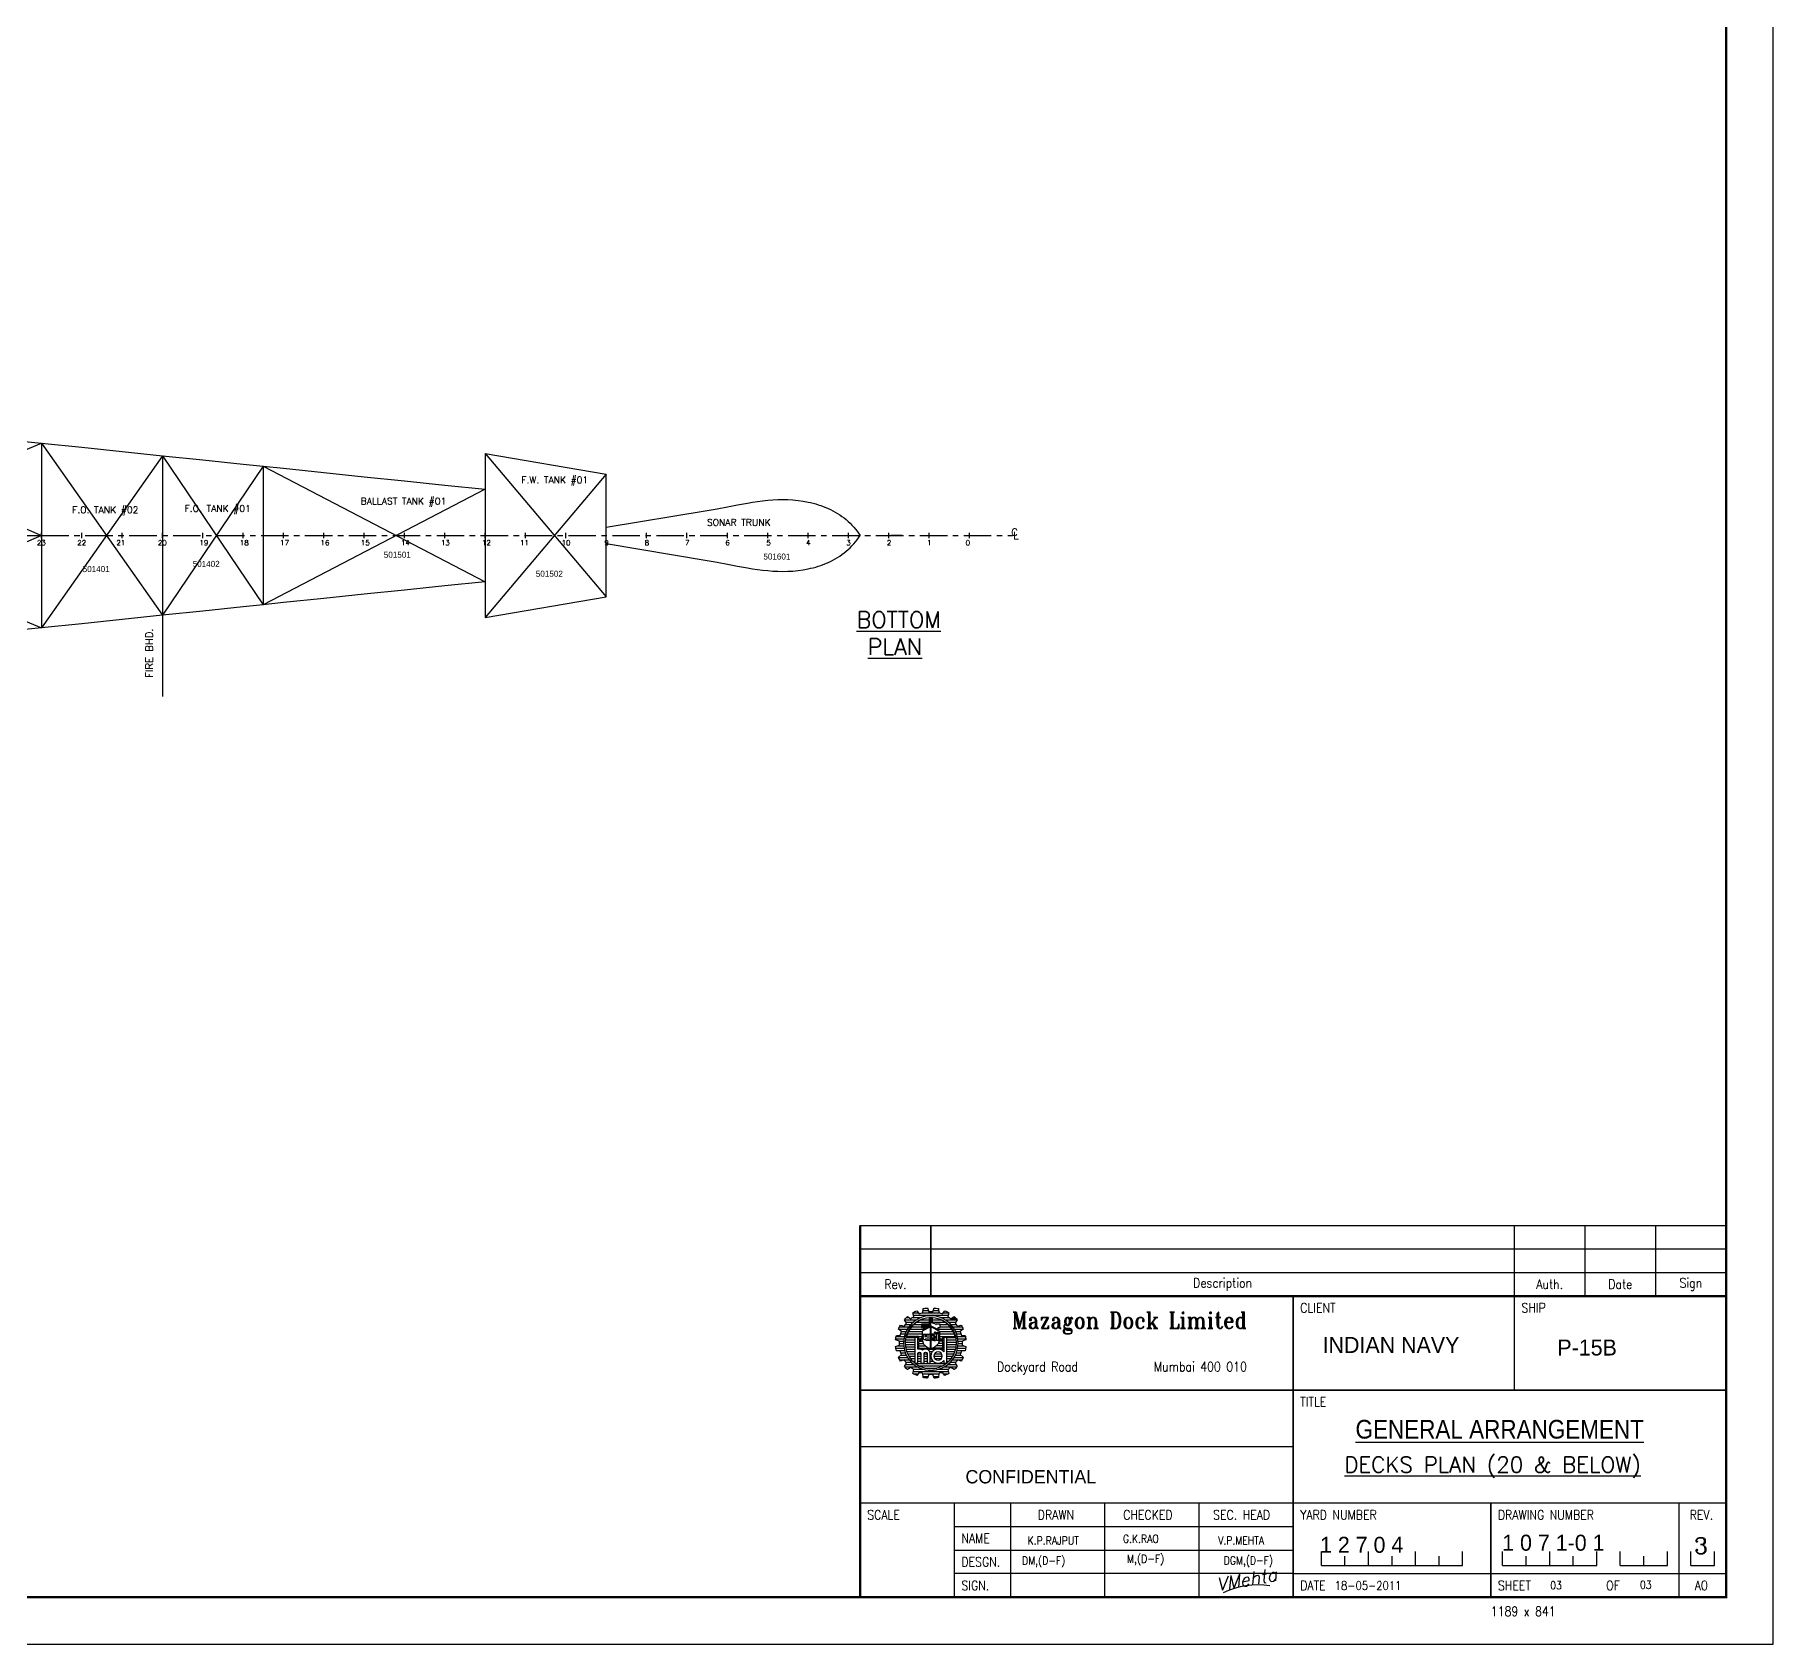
# Model space of a CAD drawing. Header units: inches. Extents: x -439515 to 171412, y -8673 to 415183.
# Drawn here: x 116003 to 171412, y -8673 to 42631 of the extents above; entities that cross this region are included whole.
import ezdxf
from ezdxf.enums import TextEntityAlignment as Align

# ---------------------------------------------------------------- set-up
doc = ezdxf.new("R2010")
doc.units = ezdxf.units.IN
doc.header["$LTSCALE"] = 700
doc.header["$MEASUREMENT"] = 0
doc.linetypes.add('CENTER', pattern=[2, 1.25, -0.25, 0.25, -0.25])
doc.linetypes.add('DOTDASH1', pattern=[1600, 1000, -250, 100, -250])
for name, color, linetype in [('01', 7, 'Continuous'), ('1', 2, 'Continuous'), ('COMPT.NOS', 4, 'Continuous'), ('COMPTNAME', 7, 'Continuous'), ('HOLD', 7, 'Continuous'), ('INDEX', 7, 'Continuous'), ('TANK MARKS', 7, 'Continuous')]:
    doc.layers.add(name, color=color, linetype=linetype)
doc.styles.add('ROMANS', font='romans')
doc.styles.add('ROMANT', font='romant', dxfattribs={"width": 0.85, "height": 45})
doc.styles.add('SCRIPT', font='scriptc.shx', dxfattribs={"width": 0.8, "height": 150})
doc.styles.add('style1', font='romans.shx', dxfattribs={"height": 250})
doc.styles.add('style2', font='romanc.shx')

# ---------------------------------------------------------------- blocks, each defined once
blk = doc.blocks.new('TITLE')
for p, q in [((-184, 79), (0, 79)), ((-184, 74), (0, 74)), ((-184, 69), (0, 69)), ((-184, 32), (-92, 32)), ((-152, 0), (-152, 20)), ((-132, 0), (-132, 20)), ((-112, 0), (-112, 20)), ((-164, 15), (-92, 15)), ((-164, 10), (-92, 10)), ((-86, 6.7), (-86, 9.7)), ((-81, 6.7), (-81, 8.7)), ((-76, 6.7), (-76, 9.7)), ((-71, 6.7), (-71, 8.7)), ((-66, 6.7), (-66, 9.7)), ((-61, 6.7), (-61, 8.7)), ((-56, 6.7), (-56, 9.7)), ((-47.5, 6.7), (-47.5, 9.7)), ((-42.5, 6.7), (-42.5, 8.7)), ((-37.5, 6.7), (-37.5, 9.7)), ((-32.5, 6.7), (-32.5, 8.7)), ((-27.5, 6.7), (-27.5, 9.7)), ((-22.5, 6.7), (-22.5, 9.7)), ((-17.5, 6.7), (-17.5, 8.7)), ((-12.5, 6.7), (-12.5, 9.7)), ((-12.5, 6.7), (-12.5, 9.7)), ((-7.5, 6.7), (-7.5, 9.7)), ((-2.5, 6.7), (-2.5, 9.7)), ((-92, 5), (-164, 5)), ((-86, 6.7), (-56, 6.7)), ((-47.5, 6.7), (-27.5, 6.7)), ((-22.5, 6.7), (-12.5, 6.7)), ((-7.5, 6.7), (-2.5, 6.7))]:
    blk.add_line(p, q)
at = {"color": 5}
for p, q in [((-174.18, 59.43), (-173.68, 59.43)), ((-172.9, 59.43), (-171.07, 59.43)), ((-172.8, 60.43), (-171.62, 60.43)), ((-172.67, 59.93), (-165.33, 59.93)), ((-170.83, 60.43), (-167.17, 60.43)), ((-170.65, 60.93), (-169.51, 60.93)), ((-170.04, 61.43), (-169.71, 61.43)), ((-169.25, 60.68), (-168.75, 60.68)), ((-168.49, 60.93), (-167.35, 60.93)), ((-168.3, 61.43), (-167.97, 61.43)), ((-166.93, 59.43), (-165.1, 59.43)), ((-166.38, 60.43), (-165.2, 60.43)), ((-164.72, 59.18), (-163.58, 59.18)), ((-164.33, 59.43), (-163.83, 59.43)), ((-176.36, 55.43), (-174.63, 55.43)), ((-175.8, 56.93), (-174.02, 56.93)), ((-175.67, 57.43), (-173.69, 57.43)), ((-175.4, 55.93), (-174.48, 55.93)), ((-175.23, 56.43), (-174.28, 56.43)), ((-174.59, 58.93), (-172.08, 58.93)), ((-174.41, 57.93), (-173.28, 57.93)), ((-174.27, 58.43), (-172.76, 58.43)), ((-165.92, 58.93), (-163.41, 58.93)), ((-165.24, 58.43), (-163.73, 58.43)), ((-164.72, 57.93), (-163.59, 57.93)), ((-164.31, 57.43), (-162.33, 57.43)), ((-163.98, 56.93), (-162.2, 56.93)), ((-163.72, 56.43), (-162.77, 56.43)), ((-163.52, 55.93), (-162.6, 55.93)), ((-163.37, 55.43), (-161.64, 55.43)), ((-176.44, 54.93), (-174.74, 54.93)), ((-176.42, 52.93), (-174.71, 52.93)), ((-176.33, 52.43), (-174.59, 52.43)), ((-176.09, 53.43), (-174.78, 53.43)), ((-175.72, 54.43), (-174.79, 54.43)), ((-175.68, 53.93), (-174.81, 53.93)), ((-175.35, 51.93), (-174.43, 51.93)), ((-166.26, 52.19), (-166.23, 52.19)), ((-163.57, 51.93), (-162.65, 51.93)), ((-163.41, 52.43), (-161.67, 52.43)), ((-163.29, 52.93), (-161.58, 52.93)), ((-163.26, 54.93), (-161.56, 54.93)), ((-163.22, 53.43), (-161.91, 53.43)), ((-163.21, 54.43), (-162.28, 54.43)), ((-163.19, 53.93), (-162.32, 53.93)), ((-175.84, 50.93), (-173.93, 50.93)), ((-175.6, 50.43), (-173.58, 50.43)), ((-175.37, 51.43), (-174.21, 51.43)), ((-174.53, 48.93), (-171.84, 48.93)), ((-174.36, 49.43), (-172.59, 49.43)), ((-174.3, 49.93), (-173.15, 49.93)), ((-174.02, 48.43), (-173.9, 48.43)), ((-172.69, 48.43), (-170.65, 48.43)), ((-167.35, 48.43), (-165.31, 48.43)), ((-166.33, 50.19), (-166.23, 50.19)), ((-166.17, 48.93), (-163.48, 48.93)), ((-165.42, 49.43), (-163.64, 49.43)), ((-164.86, 49.93), (-163.7, 49.93)), ((-164.42, 50.43), (-162.41, 50.43)), ((-164.1, 48.43), (-163.98, 48.43)), ((-164.07, 50.93), (-162.16, 50.93)), ((-163.79, 51.43), (-162.63, 51.43)), ((-172.7, 47.93), (-165.3, 47.93)), ((-172.62, 47.43), (-171.74, 47.43)), ((-170.67, 47.43), (-167.33, 47.43)), ((-170.64, 46.93), (-169.57, 46.93)), ((-168.44, 46.93), (-167.36, 46.93)), ((-166.26, 47.43), (-165.39, 47.43))]:
    blk.add_line(p, q, dxfattribs=at)
at = {"color": 4}
for p, q in [((-169.38, 59.18), (-168.62, 59.18)), ((-170.98, 57.93), (-169, 57.93)), ((-170.98, 57.68), (-169, 57.68)), ((-170.98, 57.43), (-169.43, 57.43)), ((-170.55, 57.18), (-169.95, 57.18)), ((-170.55, 56.93), (-170.46, 56.93)), ((-169.38, 58.93), (-168.62, 58.93)), ((-169.38, 58.68), (-168.62, 58.68)), ((-169.38, 58.43), (-169, 58.43)), ((-169.38, 58.18), (-169, 58.18)), ((-168.92, 58.43), (-168.62, 58.43))]:
    blk.add_line(p, q, dxfattribs=at)
at = {"color": 2}
for p, q in [((-174.17, 55.43), (-170.85, 55.43)), ((-174.01, 55.93), (-170.85, 55.93)), ((-173.78, 56.43), (-170.85, 56.43)), ((-173.49, 56.93), (-170.55, 56.93)), ((-173.13, 57.43), (-170.98, 57.43)), ((-172.65, 57.93), (-170.98, 57.93)), ((-172.03, 58.43), (-169.38, 58.43)), ((-171.12, 58.93), (-169.38, 58.93)), ((-168.62, 58.93), (-166.89, 58.93)), ((-168.62, 58.43), (-165.97, 58.43)), ((-167.9, 57.93), (-167.88, 57.93)), ((-167.45, 56.93), (-164.51, 56.93)), ((-167.15, 56.43), (-164.22, 56.43)), ((-167.15, 55.93), (-164, 55.93)), ((-167.15, 55.43), (-163.83, 55.43)), ((-167.02, 57.93), (-165.35, 57.93)), ((-167.02, 57.43), (-164.88, 57.43)), ((-171.57, 54.93), (-171.1, 54.93)), ((-166.9, 54.93), (-166.43, 54.93))]:
    blk.add_line(p, q, dxfattribs=at)
at = {"color": 1}
for p, q in [((-174.45, 54.19), (-172.39, 54.19)), ((-174.45, 53.69), (-172.39, 53.69)), ((-174.41, 54.69), (-172.39, 54.69)), ((-174.4, 53.19), (-172.39, 53.19)), ((-174.33, 55.19), (-172.39, 55.19)), ((-174.3, 52.69), (-172.39, 52.69)), ((-174.15, 52.19), (-172.39, 52.19)), ((-171.77, 55.19), (-171.57, 55.19)), ((-171.77, 54.69), (-171.57, 54.69)), ((-171.77, 54.19), (-171.57, 54.19)), ((-171.77, 53.69), (-171.57, 53.69)), ((-171.77, 53.19), (-171.57, 53.19)), ((-171.38, 54.69), (-171.06, 54.69)), ((-171.15, 52.69), (-170.41, 52.69)), ((-169.82, 52.69), (-167.91, 52.69)), ((-169.24, 52.19), (-168.64, 52.19)), ((-167, 52.69), (-166.23, 52.69)), ((-166.94, 54.69), (-166.62, 54.69)), ((-166.43, 55.19), (-166.23, 55.19)), ((-166.43, 54.69), (-166.23, 54.69)), ((-166.43, 54.19), (-166.23, 54.19)), ((-166.43, 53.69), (-166.23, 53.69)), ((-166.43, 53.19), (-166.23, 53.19)), ((-165.61, 55.19), (-163.68, 55.19)), ((-165.61, 54.69), (-163.59, 54.69)), ((-165.61, 54.19), (-163.55, 54.19)), ((-165.61, 53.69), (-163.55, 53.69)), ((-165.61, 53.19), (-163.6, 53.19)), ((-165.61, 52.69), (-163.7, 52.69)), ((-165.61, 52.19), (-163.85, 52.19)), ((-173.95, 51.69), (-172.39, 51.69)), ((-173.68, 51.19), (-172.39, 51.19)), ((-173.34, 50.69), (-172.39, 50.69)), ((-172.91, 50.19), (-172.39, 50.19)), ((-172.35, 49.69), (-165.65, 49.69)), ((-171.77, 51.69), (-171.13, 51.69)), ((-171.77, 51.19), (-171.13, 51.19)), ((-171.77, 50.69), (-171.13, 50.69)), ((-171.77, 50.19), (-171.13, 50.19)), ((-171.58, 49.19), (-166.42, 49.19)), ((-170.44, 51.69), (-169.79, 51.69)), ((-170.43, 51.19), (-169.79, 51.19)), ((-170.43, 50.69), (-169.79, 50.69)), ((-170.43, 50.19), (-169.79, 50.19)), ((-170.26, 48.69), (-167.74, 48.69)), ((-169.15, 51.69), (-168.91, 51.69)), ((-169.15, 51.19), (-168.98, 51.19)), ((-169.15, 50.69), (-168.88, 50.69)), ((-169.15, 50.19), (-168.57, 50.19)), ((-168.34, 51.19), (-166.56, 51.19)), ((-168.22, 51.69), (-166.69, 51.69)), ((-168.16, 50.69), (-166.74, 50.69)), ((-165.61, 51.69), (-164.06, 51.69)), ((-165.61, 51.19), (-164.32, 51.19)), ((-165.61, 50.69), (-164.66, 50.69)), ((-165.61, 50.19), (-165.09, 50.19))]:
    blk.add_line(p, q, dxfattribs=at)
at = {"color": 3}
for p, q in [((-171.77, 52.69), (-171.75, 52.69)), ((-171.57, 53.93), (-170.57, 53.93)), ((-171.57, 53.43), (-170.16, 53.43)), ((-171.57, 52.93), (-169.42, 52.93)), ((-171.38, 54.43), (-170.76, 54.43)), ((-166.43, 52.93), (-168.58, 52.93)), ((-166.43, 53.43), (-167.85, 53.43)), ((-166.43, 53.93), (-167.43, 53.93)), ((-166.62, 54.43), (-167.24, 54.43))]:
    blk.add_line(p, q, dxfattribs=at)
for points, const_width in [([(0, 79), (0, 0), (-184, 0), (-184, 79)], 0.5), ([(-169, 64), (-169, 79)], 0.3), ([(-45, 44), (-45, 79)], 0.3), ([(-30, 64), (-30, 79)], 0.3), ([(-15, 64), (-15, 79)], 0.3), ([(-184, 64), (0, 64)], 0.5), ([(-92, 0), (-92, 64)], 0.3), ([(-184, 44), (0, 44)], 0.3), ([(-184, 20), (0, 20)], 0.3), ([(-164, 0), (-164, 20)], 0.3), ([(-50, 0), (-50, 20)], 0.3), ([(-10, 0), (-10, 20)], 0.3), ([(-92, 5), (0, 5)], 0.3)]:
    blk.add_lwpolyline(points, dxfattribs=dict(const_width=const_width))
at = {"color": 7}
for points in [[(-164.75, 59.16), (-164.03, 59.62, -0.030555), (-163.38, 58.97), (-163.84, 58.25, -0.030541), (-163.36, 57.59), (-162.54, 57.81, -0.030563), (-162.12, 56.99), (-162.78, 56.45, -0.030538), (-162.53, 55.67), (-161.68, 55.62, -0.030561), (-161.54, 54.72), (-162.33, 54.41, -0.030555), (-162.33, 53.59), (-161.54, 53.28, -0.030545), (-161.68, 52.38), (-162.53, 52.33, -0.030521), (-162.78, 51.55), (-162.12, 51.01, -0.030548), (-162.54, 50.19), (-163.36, 50.41, -0.030541), (-163.84, 49.75), (-163.38, 49.03, -0.030544), (-164.03, 48.38), (-164.75, 48.84, -0.03053), (-165.41, 48.36), (-165.19, 47.54, -0.030541), (-166.01, 47.12), (-166.55, 47.78, -0.030556), (-167.33, 47.53), (-167.38, 46.68, -0.030545), (-168.28, 46.54), (-168.59, 47.33, -0.030537), (-169.41, 47.33), (-169.72, 46.54, -0.030594), (-170.62, 46.68), (-170.67, 47.53, -0.030556), (-171.45, 47.78), (-171.99, 47.12, -0.030541), (-172.81, 47.54), (-172.59, 48.36, -0.030515), (-173.25, 48.84), (-173.97, 48.38, -0.030567), (-174.62, 49.03), (-174.16, 49.75, -0.03053), (-174.64, 50.41), (-175.46, 50.19, -0.030556), (-175.88, 51.01), (-175.22, 51.55, -0.030532), (-175.47, 52.33), (-176.32, 52.38, -0.030545), (-176.47, 53.28), (-175.67, 53.59, -0.030555), (-175.67, 54.41), (-176.47, 54.72, -0.030562), (-176.32, 55.62), (-175.47, 55.67, -0.030549), (-175.22, 56.45), (-175.88, 56.99, -0.03057), (-175.46, 57.81), (-174.64, 57.59, -0.03053), (-174.16, 58.25), (-174.62, 58.97, -0.030578), (-173.97, 59.62), (-173.25, 59.16, -0.030537), (-172.59, 59.64), (-172.81, 60.46, -0.030541), (-171.99, 60.88), (-171.45, 60.22, -0.030561), (-170.67, 60.47), (-170.62, 61.32, -0.030589), (-169.72, 61.47), (-169.41, 60.67, -0.030537), (-168.59, 60.67), (-168.28, 61.47, -0.03054), (-167.38, 61.32), (-167.33, 60.47, -0.030561), (-166.55, 60.22), (-166.01, 60.88, -0.030541), (-165.19, 60.46), (-165.41, 59.64, -0.030551), (-164.75, 59.16)], [(-169.66, 54.55), (-169.98, 54.55), (-169.98, 55.05), (-170.09, 55.05), (-170.09, 54.84, -0.414044), (-170.25, 54.69), (-170.42, 54.7), (-170.5, 54.76), (-170.54, 54.85), (-170.57, 54.98), (-170.6, 55.22), (-170.61, 55.35), (-170.42, 55.35), (-170.42, 55.68), (-170.71, 55.68), (-170.71, 55.92), (-169.1, 55.92), (-169.1, 55.68), (-169.23, 55.68), (-169.23, 54.55), (-169.56, 54.55), (-169.56, 55.68), (-169.66, 55.68), (-169.66, 54.55)], [(-168.42, 55.26), (-168.34, 55.25), (-168.25, 55.24), (-168.18, 55.24), (-168.12, 55.23), (-168.07, 55.22), (-168.03, 55.21), (-168, 55.2), (-167.97, 55.19), (-167.95, 55.18), (-167.93, 55.17), (-167.91, 55.16), (-167.89, 55.14), (-167.88, 55.13), (-167.87, 55.11), (-167.86, 55.1), (-167.85, 55.08), (-167.84, 55.06), (-167.84, 55.04), (-167.83, 55.02), (-167.82, 55), (-167.82, 54.99), (-167.81, 54.97), (-167.81, 54.95), (-167.81, 54.93), (-167.8, 54.92), (-167.8, 54.9), (-167.8, 54.89), (-167.8, 54.88), (-167.8, 54.86), (-167.8, 54.85), (-167.8, 54.84), (-167.81, 54.82), (-167.81, 54.81), (-167.82, 54.79), (-167.82, 54.77), (-167.83, 54.75), (-167.84, 54.73), (-167.85, 54.71), (-167.86, 54.69), (-167.87, 54.68), (-167.88, 54.66), (-167.89, 54.64), (-167.9, 54.63), (-168.03, 54.5), (-168.29, 54.48), (-168.47, 54.52), (-168.52, 54.55), (-168.55, 54.55), (-168.57, 54.56), (-168.59, 54.58), (-168.62, 54.59), (-168.64, 54.6), (-168.67, 54.62), (-168.67, 54.62), (-168.68, 54.62), (-168.82, 54.7), (-168.87, 54.73), (-168.76, 55), (-168.7, 54.96), (-168.57, 54.89), (-168.43, 54.83), (-168.34, 54.81, 0.0031), (-168.29, 54.81, 0.006138), (-168.23, 54.81, 0.007533), (-168.19, 54.82, 0.074922), (-168.16, 54.82, 0.058387), (-168.13, 54.84, 0.078489), (-168.12, 54.85, 0.076313), (-168.1, 54.87, 0.107282), (-168.1, 54.9, 0.085825), (-168.11, 54.92, 0.079641), (-168.12, 54.95, 0.150922), (-168.14, 54.96, 0.019963), (-168.16, 54.96, 0.016112), (-168.19, 54.96), (-168.21, 54.96), (-168.24, 54.97, 0.018332), (-168.27, 54.97, 0.011157), (-168.32, 54.97), (-168.36, 54.97), (-168.4, 54.97), (-168.43, 54.98), (-168.47, 54.98), (-168.49, 54.99), (-168.52, 54.99), (-168.54, 55), (-168.56, 55), (-168.58, 55.01), (-168.59, 55.02), (-168.61, 55.02), (-168.62, 55.03), (-168.64, 55.03), (-168.65, 55.04), (-168.66, 55.04), (-168.68, 55.05), (-168.69, 55.05), (-168.7, 55.06), (-168.71, 55.07), (-168.72, 55.07), (-168.73, 55.08), (-168.74, 55.09), (-168.75, 55.09), (-168.76, 55.1), (-168.77, 55.11), (-168.77, 55.12), (-168.78, 55.12), (-168.79, 55.14), (-168.81, 55.15), (-168.82, 55.17), (-168.83, 55.18), (-168.84, 55.2, -0.459663), (-168.6, 55.6), (-168.21, 55.6), (-168.21, 55.68), (-168.86, 55.68), (-168.86, 55.94), (-167.23, 55.94), (-167.23, 55.69), (-167.38, 55.69), (-167.38, 54.55), (-167.71, 54.55), (-167.71, 55.68), (-167.83, 55.68), (-167.83, 55.33), (-168.41, 55.33, 0.888695), (-168.41, 55.26)], [(-168.31, 56.22), (-168.16, 56.39, 0.35935), (-167.42, 56.38), (-167.28, 56.2, -0.359283), (-168.31, 56.22)], [(-169.15, 49.71), (-169.15, 51.77, 0.66047), (-170.78, 52.47, 0.282754), (-171.77, 52.68), (-171.77, 55.2), (-172.39, 55.2), (-172.39, 49.72), (-172.36, 49.7), (-171.77, 49.7), (-171.77, 51.8, -0.961592), (-171.13, 51.77), (-171.13, 49.7), (-170.43, 49.7), (-170.44, 51.77, -0.999192), (-169.79, 51.77), (-169.79, 49.71), (-169.15, 49.71)], [(-165.61, 49.72), (-165.61, 55.2), (-166.23, 55.2), (-166.23, 52.15, 0.720051), (-168.98, 51.23, 0.720051), (-166.23, 50.31), (-166.23, 49.7), (-165.64, 49.7)], [(-166.56, 51.23, 0.999727), (-168.34, 51.23, 0.999727), (-166.56, 51.23)]]:
    blk.add_lwpolyline(points, format="xyb", dxfattribs=at)
at = {"color": 6}
blk.add_lwpolyline([(-163.19, 54, 0.999963), (-174.81, 54, 0.999963), (-163.19, 54)], format="xyb", dxfattribs=at)
at = {"color": 1}
blk.add_lwpolyline([(-174.19, 55.37), (-174.28, 55.37, -0.773243), (-163.72, 55.37), (-163.82, 55.37, 0.76955), (-174.19, 55.37)], format="xyb", dxfattribs=at)
at = {"color": 3}
for points in [[(-169, 58.47), (-168.62, 58.28), (-168.62, 59.33), (-169, 59.36), (-169.38, 59.33), (-169.38, 57.99), (-170.98, 57.99), (-170.98, 57.28), (-170.55, 57.28), (-170.55, 56.88), (-169, 57.64), (-169, 58.47)], [(-169, 57.64), (-167.45, 56.87), (-167.45, 57.28), (-167.02, 57.28), (-167.02, 57.99), (-167.88, 57.99), (-167.88, 57.92), (-168.62, 58.28)], [(-169.07, 52.81), (-171.57, 52.81), (-171.57, 54.27), (-170.84, 54.88), (-170.85, 54.98), (-170.85, 55.02), (-170.85, 55.14), (-171.57, 54.54), (-171.57, 55.37), (-174.28, 55.37)], [(-168.93, 52.81), (-166.43, 52.81), (-166.43, 54.27), (-167.16, 54.88), (-167.15, 54.98), (-167.15, 55.02), (-167.15, 55.14), (-166.43, 54.54), (-166.43, 55.37), (-163.72, 55.37)]]:
    blk.add_lwpolyline(points, dxfattribs=at)
at = {"color": 4}
for points in [[(-169.07, 52.81), (-169.07, 57.43), (-170.85, 56.56), (-170.85, 55.35), (-170.85, 55.02), (-170.85, 54.98), (-170.84, 54.78), (-170.81, 54.61), (-170.72, 54.26), (-170.69, 54.18), (-170.61, 54), (-170.54, 53.86), (-170.45, 53.73), (-170.38, 53.64), (-170.26, 53.52), (-170.06, 53.34), (-169.84, 53.18), (-169.7, 53.08), (-169.51, 52.97), (-169.43, 52.93), (-169.35, 52.9), (-169.21, 52.85), (-169.16, 52.83), (-169.11, 52.82), (-169.07, 52.81)], [(-168.93, 52.81), (-168.93, 57.43), (-167.15, 56.56), (-167.15, 55.35), (-167.15, 55.02), (-167.15, 54.98), (-167.16, 54.78), (-167.19, 54.61), (-167.28, 54.26), (-167.31, 54.18), (-167.39, 54), (-167.47, 53.86), (-167.55, 53.73), (-167.62, 53.64), (-167.74, 53.52), (-167.95, 53.34), (-168.16, 53.18), (-168.3, 53.08), (-168.49, 52.97), (-168.57, 52.93), (-168.65, 52.9), (-168.79, 52.85), (-168.84, 52.83), (-168.89, 52.82), (-168.93, 52.81)]]:
    blk.add_lwpolyline(points, dxfattribs=at)
at = {"color": 7}
blk.add_lwpolyline([(-170.09, 55.68), (-169.99, 55.68), (-169.99, 55.35), (-170.09, 55.35), (-170.09, 55.68)], dxfattribs=at)
at = {"color": 4}
blk.add_lwpolyline([(-174.28, 55.37, 0.99991), (-163.72, 52.63, 0.127923), (-163.72, 55.37)], format="xyb", dxfattribs=at)
at = {"style": 'ROMANS', "width": 0.85}
for s, p in [('Rev.', (-176.5, 66.5)), ('Description', (-107, 66.5)), ('Auth.', (-37.5, 66.5)), ('Date', (-22.5, 66.5)), ('Sign', (-7.5, 66.5))]:
    blk.add_text(s, height=2, dxfattribs=at).set_placement(p, align=Align.MIDDLE)
at = {"color": 7, "style": 'ROMANT', "width": 0.85}
blk.add_text('Mazagon Dock Limited', height=3.5, dxfattribs=at).set_placement((-126.77, 57.1), align=Align.CENTER)
at = {"color": 7, "style": 'ROMANS', "width": 0.85}
for s, p in [('CLIENT', (-90.5, 60.5)), ('SHIP', (-43.5, 60.5)), ('Dockyard Road', (-154.93, 47.98)), ('Mumbai 400 010', (-121.59, 47.98)), ('TITLE', (-90.5, 40.5)), ('SCALE', (-182.5, 16.5)), ('DRAWN', (-146.27, 16.5)), ('CHECKED', (-128.12, 16.5)), ('SEC. HEAD', (-109.01, 16.5)), ('YARD NUMBER', (-90.5, 16.5)), ('DRAWING NUMBER', (-48.5, 16.5)), ('REV.', (-7.74, 16.5)), ('NAME', (-162.5, 11.5)), ('DESGN.', (-162.5, 6.5)), ('SIGN.', (-162.5, 1.5)), ('DATE', (-90.5, 1.5)), ('SHEET', (-48.5, 1.5)), ('OF', (-25.5, 1.5))]:
    blk.add_text(s, height=2, dxfattribs=at).set_placement(p)
at = {"style": 'ROMANS', "width": 0.85}
blk.add_attdef('SIZE', (-6.67, 1.5), '', height=2, dxfattribs=at)
at = {"layer": 'INDEX', "color": 1}
blk.add_text('CONFIDENTIAL', height=2.8333, dxfattribs=at).set_placement((-161.64, 24.18))
blk = doc.blocks.new('A$C4BFF05FE')
at = {"color": 3}
blk.add_lwpolyline([(-1189, 0), (0, 0), (0, 841), (-1189, 841)], close=True, dxfattribs=at)
at = {"color": 4, "const_width": 0.5}
blk.add_lwpolyline([(-1169, 10), (-10, 10), (-10, 831), (-1169, 831)], close=True, dxfattribs=at)
blk.add_blockref('TITLE', (-10, 10)).add_auto_attribs({'SIZE': 'A0'})
at = {"color": 3, "style": 'ROMANS', "width": 0.85}
blk.add_text('1189 x 841', height=2, dxfattribs=at).set_placement((-60, 6))

msp = doc.modelspace()

# ---------------------------------------------------------------- linework, layer by layer
at = {"color": 7}
for p, q in [((116213.5, 29613.9), (116213.5, 23725.4)), ((120071.7, 29213.5), (120071.7, 24125.8)), ((130360.2, 29285.5), (130360.2, 24053.8)), ((134218.3, 24715.7), (134218.3, 28623.6)), ((112098.1, 26669.7), (116213.5, 26669.7)), ((143646.9, 26669.7), (143291.7, 26669.7))]:
    msp.add_line(p, q, dxfattribs=at)
msp.add_line((123286.8, 28877.4), (123286.8, 24461.9))
at = {"color": 7, "linetype": 'Continuous'}
for p, q in [((116213.5, 26583.9), (116213.5, 26755.4)), ((117499.5, 26583.9), (117499.5, 26755.4)), ((118785.6, 26583.9), (118785.6, 26755.4)), ((120071.7, 26583.9), (120071.7, 26755.4)), ((121357.7, 26583.9), (121357.7, 26755.4)), ((122643.8, 26583.9), (122643.8, 26755.4)), ((123929.8, 26583.9), (123929.8, 26755.4)), ((125215.9, 26583.9), (125215.9, 26755.4)), ((126502, 26583.9), (126502, 26755.4)), ((127788, 26583.9), (127788, 26755.4)), ((129074.1, 26583.9), (129074.1, 26755.4)), ((130360.2, 26583.9), (130360.2, 26755.4)), ((131646.2, 26583.9), (131646.2, 26755.4)), ((132932.3, 26583.9), (132932.3, 26755.4)), ((134218.3, 26583.9), (134218.3, 26755.4)), ((134218.3, 26583.9), (134218.3, 26755.4)), ((134218.3, 26583.9), (134218.3, 26755.4)), ((134218.3, 26583.9), (134218.3, 26755.4)), ((135504.4, 26583.9), (135504.4, 26755.4)), ((135504.4, 26583.9), (135504.4, 26755.4)), ((136790.5, 26583.9), (136790.5, 26755.4)), ((136790.5, 26583.9), (136790.5, 26755.4)), ((138076.5, 26583.9), (138076.5, 26755.4)), ((139362.6, 26583.9), (139362.6, 26755.4)), ((140648.7, 26583.9), (140648.7, 26755.4)), ((140648.7, 26583.9), (140648.7, 26755.4)), ((141934.7, 26583.9), (141934.7, 26755.4)), ((143220.8, 26583.9), (143220.8, 26755.4)), ((144506.8, 26583.9), (144506.8, 26755.4)), ((145792.9, 26583.9), (145792.9, 26755.4))]:
    msp.add_line(p, q, dxfattribs=at)
at = {"color": 5, "linetype": 'CENTER'}
msp.add_line((116213.5, 26669.7), (147164.9, 26669.7), dxfattribs=at)
msp.add_arc((154981.9, -9284.7), 2503.5, 81.09982, 116.17123)
at = {"layer": '01', "linetype": 'ByBlock'}
for p, q in [((130360.2, 29285.5), (134218.3, 28623.6)), ((130360.2, 24053.8), (134218.3, 24715.7))]:
    msp.add_line(p, q, dxfattribs=at)
at = {"layer": '01', "color": 4, "linetype": 'ByBlock'}
msp.add_line((120071.7, 24125.8), (120071.7, 21532), dxfattribs=at)
at = {"layer": '1', "color": 7, "linetype": 'Continuous'}
for points in [[(134218.3, 26930.3), (137433.5, 27466.2), (137755, 27523.6), (138076.5, 27581.9), (138398, 27642.8), (138719.6, 27701.1), (138879.9, 27727.7), (139040.2, 27751.7), (139201.4, 27773.1), (139362.6, 27790.2), (139522.9, 27803.1), (139684.1, 27811.7), (139844.4, 27815.1), (140005.6, 27811.7), (140167.7, 27802.2), (140328.9, 27786), (140489.2, 27763.7), (140648.7, 27734.5), (140731, 27716.5), (140813.3, 27696.8), (140894.7, 27675.4), (140976.2, 27651.3), (141055.9, 27625.6), (141135.7, 27597.3), (141214.5, 27566.5), (141291.7, 27533), (141368, 27497), (141443.4, 27458.4), (141517.2, 27417.3), (141589.2, 27373.6), (141659.5, 27327.3), (141728.9, 27278.4), (141796.7, 27226.9), (141861.8, 27173.8), (141925.3, 27118.1), (141987, 27059.8), (142047, 26999.7), (142103.6, 26938), (142158.5, 26873.7), (142210.8, 26807.7), (142260.5, 26740), (142307.7, 26669.7)], [(134218.3, 26409), (137433.5, 25873.1), (137755, 25815.7), (138076.5, 25757.4), (138398, 25696.5), (138719.6, 25638.2), (138879.9, 25611.7), (139040.2, 25587.6), (139201.4, 25566.2), (139362.6, 25549.1), (139522.9, 25536.2), (139684.1, 25527.6), (139844.4, 25524.2), (140005.6, 25527.6), (140167.7, 25537.1), (140328.9, 25553.3), (140489.2, 25575.6), (140648.7, 25604.8), (140731, 25622.8), (140813.3, 25642.5), (140894.7, 25664), (140976.2, 25688), (141055.9, 25713.7), (141135.7, 25742), (141214.5, 25772.8), (141291.7, 25806.3), (141368, 25842.3), (141443.4, 25880.9), (141517.2, 25922), (141589.2, 25965.7), (141659.5, 26012), (141728.9, 26060.9), (141796.7, 26112.4), (141861.8, 26165.5), (141925.3, 26221.2), (141987, 26279.5), (142047, 26339.6), (142103.6, 26401.3), (142158.5, 26465.6), (142210.8, 26531.6), (142260.5, 26599.3), (142307.7, 26669.7)]]:
    msp.add_lwpolyline(points, dxfattribs=at)
at = {"layer": 'HOLD', "color": 7}
for points in [[(114927.4, 29744.2), (116213.5, 29613.9), (117499.5, 29481), (118785.6, 29347.2), (120071.7, 29213.5), (121357.7, 29077.2), (122643.8, 28940.8), (123286.8, 28877.4), (123929.8, 28810.5), (125215.9, 28675.9), (126502, 28543.9), (127788, 28410.1), (129074.1, 28277.2), (130360.2, 28144.3)], [(130360.2, 25195), (129074.1, 25062.1), (127788, 24929.2), (126502, 24795.4), (125215.9, 24663.4), (123929.8, 24528.8), (123286.8, 24461.9), (122643.8, 24398.5), (121357.7, 24262.1), (120071.7, 24125.8), (118785.6, 23992.1), (117499.5, 23858.3), (116213.5, 23725.4), (114927.4, 23595.1)]]:
    msp.add_lwpolyline(points, dxfattribs=at)
at = {"layer": 'TANK MARKS', "color": 3, "linetype": 'DOTDASH1'}
for p, q in [((107211, 30543.3), (116213.5, 26669.7)), ((109140.1, 26669.7), (116213.5, 29613.9)), ((123286.8, 28877.4), (130360.2, 25195)), ((130360.2, 28144.3), (123286.8, 24461.9)), ((116213.5, 26669.7), (107211, 22796)), ((109140.1, 26669.7), (116213.5, 23725.4))]:
    msp.add_line(p, q, dxfattribs=at)
at = {"layer": 'TANK MARKS', "color": 24, "linetype": 'DOTDASH1'}
for p, q in [((116213.5, 29613.9), (120071.7, 24125.8)), ((120071.7, 29213.5), (116213.5, 23725.4)), ((120071.7, 29213.5), (123286.8, 24461.9)), ((123286.8, 28877.4), (120071.7, 24125.8))]:
    msp.add_line(p, q, dxfattribs=at)
at = {"layer": 'TANK MARKS', "color": 4, "linetype": 'DOTDASH1'}
for p, q in [((130360.2, 29285.5), (134218.3, 24715.7)), ((134218.3, 28623.6), (130360.2, 24053.8))]:
    msp.add_line(p, q, dxfattribs=at)

# ---------------------------------------------------------------- block references
at = {"linetype": 'ByBlock', "xscale": 150, "yscale": 150, "zscale": 150}
msp.add_blockref('A$C4BFF05FE', (171412, -8673.5), dxfattribs=at)

# ---------------------------------------------------------------- texts
at = {"style": 'ROMANS'}
for s, p in [('C', (147228.9, 26653.4)), ('L', (147277.2, 26548.9))]:
    msp.add_text(s, height=235.8, dxfattribs=at).set_placement(p, align=Align.CENTER)
at = {"color": 7, "style": 'ROMANS'}
for s, height, p in [('23', 165.04, (116213.7, 26355.9)), ('22', 165.04, (117499.8, 26355.9)), ('21', 165.04, (118747.1, 26355.9)), ('20', 165.04, (120068.3, 26355.9)), ('19', 165.04, (121392.8, 26355.9)), ('18', 165.04, (122678.9, 26355.9)), ('17', 165.04, (123965, 26355.9)), ('16', 165.04, (125251, 26355.9)), ('15', 165.04, (126537.1, 26355.9)), ('14', 165.04, (127813.6, 26355.9)), ('13', 165.04, (129090.5, 26355.9)), ('12', 165.04, (130395.3, 26355.9)), ('11', 165.04, (131606.5, 26355.9)), ('10', 165.04, (132935.8, 26355.9)), ('9', 165, (134227.1, 26355.9)), ('8', 165, (135513.2, 26355.9)), ('7', 165, (136799.3, 26355.9)), ('6', 165, (138085.3, 26355.9)), ('5', 165, (139392.5, 26355.9)), ('4', 165, (140657.5, 26355.9)), ('3', 165, (141943.5, 26355.9)), ('2', 165, (143229.6, 26355.9)), ('1', 165, (144515.6, 26355.9)), ('0', 165, (145743.4, 26355.9))]:
    msp.add_text(s, height=height, dxfattribs=at).set_placement(p, align=Align.CENTER)
msp.add_text('FIRE BHD.', height=235.78, rotation=90, dxfattribs=at).set_placement((119770.2, 23706.5), align=Align.RIGHT)
at = {"linetype": 'Continuous', "style": 'ROMANS'}
msp.add_text('%%uDECKS PLAN (20 & BELOW)', height=500, dxfattribs=at).set_placement((157742.5, -3200.3))
at = {"color": 7, "style": 'ROMANS', "width": 0.85}
for s, height, p in [('K.P.RAJPUT', 255, (147648.3, -5498.8)), ('G.K.RAO', 255, (150686, -5439.7)), ('V.P.MEHTA', 255, (153717.7, -5492.2)), ('DM,(D-F)', 255, (147470.8, -6136.3)), ('M,(D-F)', 255, (150819.9, -6076)), ('DGM,(D-F)', 255, (153898.4, -6128.4)), ('18-05-2011', 275, (157437, -6939.7)), ('03', 255, (164303.3, -6922.8)), ('03', 255, (167164.3, -6905.9))]:
    msp.add_text(s, height=height, dxfattribs=at).set_placement(p)
at = {"style": 'SCRIPT'}
msp.add_text('VMehta', height=413.11, rotation=10, dxfattribs=at).set_placement((153701.5, -6980.5))
at = {"linetype": 'Continuous', "insert": (142198.1, 24244.4), "char_height": 518.23, "width": 3372.634, "attachment_point": 1, "style": 'ROMANS'}
msp.add_mtext('{\\LBOTTOM}\\P {\\LPLAN}', dxfattribs=at)
at = {"layer": 'COMPT.NOS', "color": 4, "linetype": 'ByBlock', "char_height": 192.91, "width": 1570.243, "attachment_point": 1}
for s, insert in [('501501', (127127.9, 26151.4)), ('501601', (139225.9, 26094.9)), ('501401', (117529.9, 25695.7)), ('501402', (121036.4, 25860.6)), ('501502', (131973, 25546))]:
    msp.add_mtext(s, dxfattribs=dict(at, insert=insert))
at = {"layer": 'COMPTNAME', "color": 7, "style": 'style1'}
for s, p in [('F.W. TANK #01', (133642.4, 28332.1)), ('BALLAST TANK #01', (129119.3, 27656.6)), ('F.O. TANK #02', (119305.6, 27378.2)), ('F.O. TANK #01', (122890.9, 27422.9)), ('SONAR TRUNK', (139456.2, 26979.2))]:
    msp.add_text(s, height=214.344, dxfattribs=at).set_placement(p, align=Align.RIGHT)
at = {"layer": 'INDEX'}
for s, p in [('INDIAN NAVY', (157050.6, 611.6)), ('P-15B', (164532.7, 530.3)), ('1 2 7 0 4', (156967.6, -5758.9)), ('1 0 7 1-0 1', (162773.2, -5692.3))]:
    msp.add_text(s, height=510, dxfattribs=at).set_placement(p)
at = {"layer": 'INDEX', "width": 0.9}
msp.add_text('%%uGENERAL ARRANGEMENT', height=595, dxfattribs=at).set_placement((158098.4, -2118.1))
at = {"layer": 'INDEX', "style": 'style2'}
msp.add_text('3', height=510, dxfattribs=at).set_placement((168892, -5788.9))

doc.saveas('drawing.dxf')
